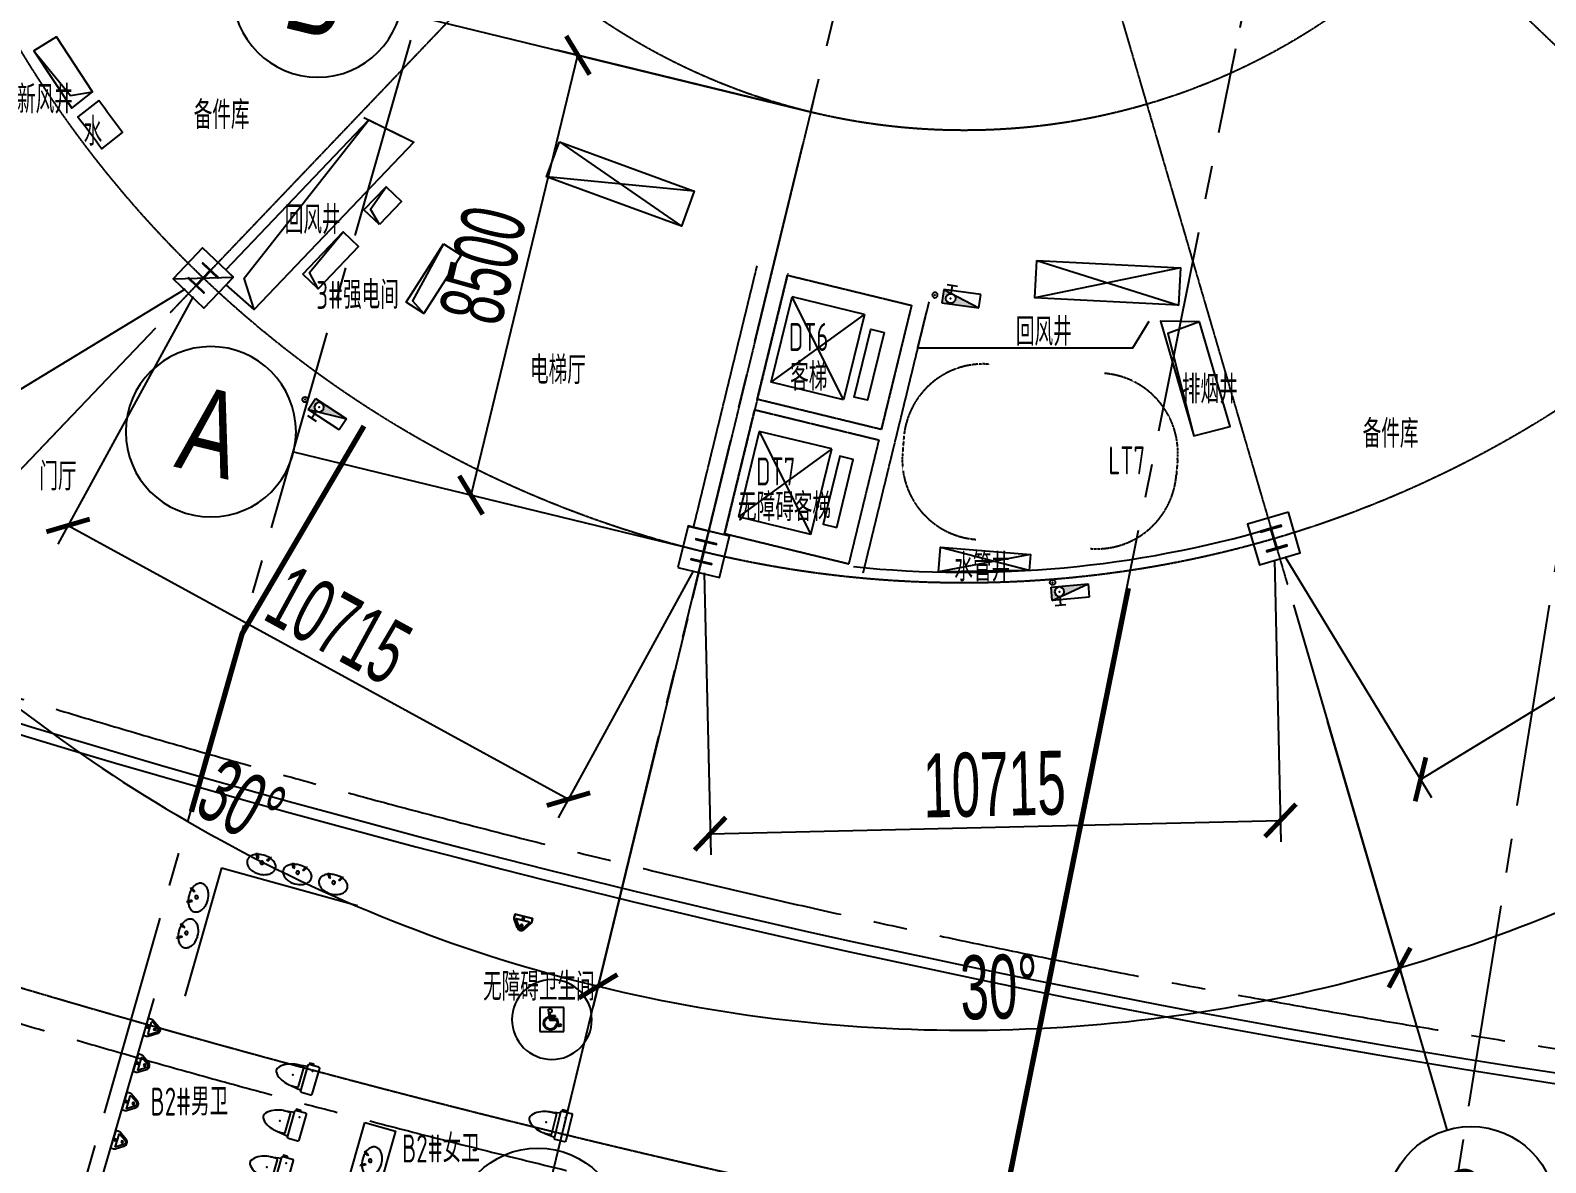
# Model space of a CAD drawing. Extents: x -668578 to 2331563, y -1202445 to 1620273.
# Drawn here: x 540407 to 568877, y 83406 to 104673 of the extents above; entities that cross this region are included whole.
import ezdxf
from ezdxf.enums import TextEntityAlignment as Align

# ---------------------------------------------------------------- set-up
doc = ezdxf.new("R2010")
doc.units = 0
for name, pattern in [('CENTER2', [28.575, 19.05, -3.175, 3.175, -3.175]), ('CONTINOUS', [0]), ('DASH', [0.35, 0.25, -0.1]), ('DOT2', [0.125, 0, -0.125]), ('DOTE', [2.42, 2, -0.2, 0.02, -0.2]), ('HIDDEN', [9.525, 6.35, -3.175]), ('Y000000S0$0$CONTINOUS', [0])]:
    doc.linetypes.add(name, pattern=pattern)
doc.layers.get('0').update_dxf_attribs({"color": 8})
doc.layers.get('Defpoints').update_dxf_attribs({"color": 8})
for name, color, linetype in [('#标注', 8, 'Continuous'), ('#轴线', 8, 'CENTER2'), ('A-AL', 8, 'Continuous'), ('A-BEAM-PLAN-C', 8, 'Continuous'), ('A-COLS-PLAN-S', 8, 'Continuous'), ('A-DIMS-150', 8, 'Continuous'), ('A-DOOR-HEAD', 8, 'HIDDEN'), ('A-EVTR', 8, 'Continuous'), ('A-FIXT', 8, 'Continuous'), ('A-FLOR-OTLN', 8, 'DOT2'), ('C-AXIS', 8, 'DOTE'), ('dim', 8, 'Continuous'), ('STAIR', 8, 'Continuous'), ('WINDOW', 8, 'Continuous'), ('外轮廓', 8, 'Continuous'), ('建-文字', 8, 'Continuous'), ('建-洁具', 8, 'Continuous'), ('暖-消防-挡烟垂壁', 8, 'Continuous'), ('水-消防-消火栓', 8, 'Continuous'), ('水-消防-消火栓-标识', 8, 'Continuous')]:
    doc.layers.add(name, color=color, linetype=linetype)
doc.styles.add('JHZX', font='jrs.shx', dxfattribs={"width": 0.6, "bigfont": 'jhz.shx'})
doc.styles.add('XD2008', font='xd-hzs.shx', dxfattribs={"width": 0.7, "bigfont": 'xd-hztxt.shx'})
doc.dimstyles.new('JZBZ-400', dxfattribs={"dimscale": 400, "dimtxt": 3, "dimasz": 1.5, "dimexe": 1, "dimexo": 1, "dimgap": 0.5, "dimtad": 1, "dimdec": 0, "dimdsep": 46, "dimtxsty": 'JHZX', "dimblk1": 'ARCHTICK', "dimblk2": 'ARCHTICK', "dimsah": 1, "dimcen": 0, "dimclrd": 1, "dimclre": 1, "dimclrt": 2, "dimazin": 2, "dimtfac": 1, "dimtdec": 0, "dimtix": 1, "dimtmove": 0, "dimatfit": 3, "dimfxl": 0, "dimtolj": 1, "dimlwd": -1, "dimlwe": -1, "dimarcsym": 0})

# ---------------------------------------------------------------- blocks, each defined once
blk = doc.blocks.new('_ARCHTICK')
at = {"color": 0, "linetype": 'ByBlock', "const_width": 0.15}
blk.add_lwpolyline([(-0.5, -0.5), (0.5, 0.5)], dxfattribs=at)
blk = doc.blocks.new('*D2936')
at = {"layer": '#标注', "ltscale": 300, "transparency": 16777216}
for p, q in [((152399, -17563), (154172, -10276)), ((159687, -19184), (161170, -11833))]:
    blk.add_line(p, q, dxfattribs=at)
blk.add_arc((197092, 166179), 182000, 256.32903, 258.59123, dxfattribs=at)
at = {"layer": 'Defpoints', "color": 0, "ltscale": 300, "transparency": 16777216}
for p in [(197092, 166179), (156408, -11215), (152305, -17952), (159608, -19576)]:
    blk.add_point(p, dxfattribs=at)
at = {"layer": '#标注', "ltscale": 300, "transparency": 16777216, "xscale": 600, "yscale": 600, "zscale": 600}
for p, rotation in [((154077, -10665), 166.329028023139), ((161091, -12225), 348.5912288879856)]:
    blk.add_blockref('_ARCHTICK', p, dxfattribs=dict(at, rotation=rotation))
at = {"layer": '#标注', "ltscale": 300, "transparency": 16777216, "insert": (157750, -10698), "char_height": 1200, "attachment_point": 5, "rotation": 347.4601, "style": 'JHZX'}
blk.add_mtext('\\A1;2.26°', dxfattribs=at)
blk = doc.blocks.new('*D2937')
at = {"layer": '#标注', "ltscale": 300, "transparency": 16777216}
for p, q in [((159687, -19184), (161170, -11833)), ((167033, -20516), (168225, -13112))]:
    blk.add_line(p, q, dxfattribs=at)
blk.add_arc((197092, 166179), 182000, 258.59123, 260.85343, dxfattribs=at)
at = {"layer": 'Defpoints', "color": 0, "ltscale": 300, "transparency": 16777216}
for p in [(197092, 166179), (163442, -12683), (159608, -19576), (166969, -20911)]:
    blk.add_point(p, dxfattribs=at)
at = {"layer": '#标注', "ltscale": 300, "transparency": 16777216, "xscale": 600, "yscale": 600, "zscale": 600}
for p, rotation in [((161091, -12225), 168.5912288879845), ((168161, -13507), 350.8534291851971)]:
    blk.add_blockref('_ARCHTICK', p, dxfattribs=dict(at, rotation=rotation))
at = {"layer": '#标注', "ltscale": 300, "transparency": 16777216, "insert": (164763, -12113), "char_height": 1200, "attachment_point": 5, "rotation": 349.7223, "style": 'JHZX'}
blk.add_mtext('\\A1;2.26°', dxfattribs=at)
blk = doc.blocks.new('*D2939')
at = {"layer": '#标注', "ltscale": 300, "transparency": 16777216}
for p, q in [((-1773, -1481), (-9342, -7863)), ((165914, -92056), (164727, -101884))]:
    blk.add_line(p, q, dxfattribs=at)
blk.add_arc((197092, 166179), 269610, 220.13382, 263.11563, dxfattribs=at)
at = {"layer": 'Defpoints', "color": 0, "ltscale": 300, "transparency": 16777216}
for p in [(197092, 166179), (-1467, -1224), (40380, -53208), (165962, -91659)]:
    blk.add_point(p, dxfattribs=at)
at = {"layer": '#标注', "ltscale": 300, "transparency": 16777216, "xscale": 600, "yscale": 600, "zscale": 600}
for p, rotation in [((-9036, -7605), 130.1338192809485), ((164775, -101487), 353.1156299250187)]:
    blk.add_blockref('_ARCHTICK', p, dxfattribs=dict(at, rotation=rotation))
at = {"layer": '#标注', "ltscale": 300, "transparency": 16777216, "insert": (69342, -70334), "char_height": 1200, "attachment_point": 5, "rotation": 331.6247, "style": 'JHZX'}
blk.add_mtext('\\A1;42.98°', dxfattribs=at)
blk = doc.blocks.new('*U2924')
at = {"linetype": 'ByBlock'}
blk.add_line((0, -20), (0, 0), dxfattribs=at)
blk.add_circle((0, -24), 4, dxfattribs=at)
at = {"color": 253, "linetype": 'ByBlock', "style": 'JHZX', "width": 0.75}
blk.add_attdef('AXES', text='', height=4, dxfattribs=at).set_placement((0, -24), align=Align.MIDDLE_CENTER)
blk = doc.blocks.new('*U2976')
at = {"linetype": 'ByBlock'}
blk.add_line((20, 0), (0, 0), dxfattribs=at)
blk.add_circle((24, 0), 4, dxfattribs=at)
at = {"color": 253, "linetype": 'ByBlock', "style": 'JHZX', "width": 0.75}
blk.add_attdef('AXES', text='', height=4, dxfattribs=at).set_placement((24, 0), align=Align.MIDDLE_CENTER)
blk = doc.blocks.new('*D2977')
at = {"layer": '#标注', "ltscale": 300, "transparency": 16777216}
for p, q in [((160688, -30028), (162797, -37226)), ((149303, -30292), (147530, -37580))]:
    blk.add_line(p, q, dxfattribs=at)
blk.add_arc((154503, -8916), 29100, 256.329, 286.329, dxfattribs=at)
at = {"layer": 'Defpoints', "color": 0, "ltscale": 300, "transparency": 16777216}
for p in [(154503, -8916), (160576, -29644), (149398, -29904), (152639, -37956)]:
    blk.add_point(p, dxfattribs=at)
at = {"layer": '#标注', "ltscale": 300, "transparency": 16777216, "xscale": 600, "yscale": 600, "zscale": 600}
for p, rotation in [((162684, -36842), 16.32902802312792), ((147625, -37191), 166.3290280231299)]:
    blk.add_blockref('_ARCHTICK', p, dxfattribs=dict(at, rotation=rotation))
at = {"layer": '#标注', "ltscale": 300, "transparency": 16777216, "insert": (155159, -37208), "char_height": 1200, "attachment_point": 5, "rotation": 1.329, "style": 'JHZX'}
blk.add_mtext('\\A1;30°', dxfattribs=at)
blk = doc.blocks.new('*D2978')
at = {"layer": '#标注', "ltscale": 300, "transparency": 16777216}
for p, q in [((170416, -24107), (175840, -29286)), ((160688, -30028), (162797, -37226))]:
    blk.add_line(p, q, dxfattribs=at)
blk.add_arc((154503, -8916), 29100, 286.329, 316.329, dxfattribs=at)
at = {"layer": 'Defpoints', "color": 0, "ltscale": 300, "transparency": 16777216}
for p in [(154503, -8916), (170126, -23831), (160576, -29644), (167409, -34997)]:
    blk.add_point(p, dxfattribs=at)
at = {"layer": '#标注', "ltscale": 300, "transparency": 16777216, "xscale": 600, "yscale": 600, "zscale": 600}
for p, rotation in [((175551, -29010), 46.32902802312653), ((162684, -36842), 196.3290280231278)]:
    blk.add_blockref('_ARCHTICK', p, dxfattribs=dict(at, rotation=rotation))
at = {"layer": '#标注', "ltscale": 300, "transparency": 16777216, "insert": (169217, -33089), "char_height": 1200, "attachment_point": 5, "rotation": 31.329, "style": 'JHZX'}
blk.add_mtext('\\A1;30°', dxfattribs=at)
blk = doc.blocks.new('*D2950')
at = {"layer": '#标注', "ltscale": 300, "transparency": 16777216}
for p, q in [((133390, -15101), (126193, -17210)), ((139311, -24829), (134132, -30253))]:
    blk.add_line(p, q, dxfattribs=at)
blk.add_arc((154503, -8916), 29100, 196.329, 226.329, dxfattribs=at)
at = {"layer": 'Defpoints', "color": 0, "ltscale": 300, "transparency": 16777216}
for p in [(154503, -8916), (133774, -14988), (128421, -21822), (139587, -24539)]:
    blk.add_point(p, dxfattribs=at)
at = {"layer": '#标注', "ltscale": 300, "transparency": 16777216, "xscale": 600, "yscale": 600, "zscale": 600}
for p, rotation in [((126576, -17097), 106.3290280231245), ((134409, -29964), 316.3290280231343)]:
    blk.add_blockref('_ARCHTICK', p, dxfattribs=dict(at, rotation=rotation))
at = {"layer": '#标注', "ltscale": 300, "transparency": 16777216, "insert": (130329, -23630), "char_height": 1200, "attachment_point": 5, "rotation": 301.329, "style": 'JHZX'}
blk.add_mtext('\\A1;30°', dxfattribs=at)
blk = doc.blocks.new('*D2985')
at = {"layer": '#标注', "ltscale": 300, "transparency": 16777216}
for p, q in [((160332, -29180), (160455, -34476)), ((149620, -29429), (149742, -34724)), ((149733, -34325), (160445, -34076))]:
    blk.add_line(p, q, dxfattribs=at)
at = {"layer": 'Defpoints', "color": 0, "ltscale": 300, "transparency": 16777216}
for p in [(149610, -29029), (160322, -28781), (160445, -34076)]:
    blk.add_point(p, dxfattribs=at)
at = {"layer": '#标注', "ltscale": 300, "transparency": 16777216, "xscale": 600, "yscale": 600, "zscale": 600}
for p, rotation in [((160445, -34076), 1.329028023136696), ((149733, -34325), 181.3290280231367)]:
    blk.add_blockref('_ARCHTICK', p, dxfattribs=dict(at, rotation=rotation))
at = {"layer": '#标注', "ltscale": 300, "transparency": 16777216, "insert": (155071, -33401), "char_height": 1200, "attachment_point": 5, "rotation": 1.329, "style": 'JHZX'}
blk.add_mtext('\\A1;10715', dxfattribs=at)
blk = doc.blocks.new('*D2986')
at = {"layer": '#标注', "ltscale": 300, "transparency": 16777216}
for p, q in [((140017, -24239), (137476, -28887)), ((137668, -28536), (147069, -33677)), ((149418, -29380), (146877, -34027))]:
    blk.add_line(p, q, dxfattribs=at)
at = {"layer": 'Defpoints', "color": 0, "ltscale": 300, "transparency": 16777216}
for p in [(140209, -23888), (149610, -29029), (147069, -33677)]:
    blk.add_point(p, dxfattribs=at)
at = {"layer": '#标注', "ltscale": 300, "transparency": 16777216, "xscale": 600, "yscale": 600, "zscale": 600}
for p, rotation in [((137668, -28536), 151.3290179572674), ((147069, -33677), 331.3290179572674)]:
    blk.add_blockref('_ARCHTICK', p, dxfattribs=dict(at, rotation=rotation))
at = {"layer": '#标注', "ltscale": 300, "transparency": 16777216, "insert": (142752, -30404), "char_height": 1200, "attachment_point": 5, "rotation": 331.329, "style": 'JHZX'}
blk.add_mtext('\\A1;10715', dxfattribs=at)
blk = doc.blocks.new('*D2987')
at = {"layer": '#标注', "ltscale": 300, "transparency": 16777216}
for p, q in [((134296, -14943), (129771, -17698)), ((130113, -17490), (135684, -26642)), ((139867, -24096), (135343, -26850))]:
    blk.add_line(p, q, dxfattribs=at)
at = {"layer": 'Defpoints', "color": 0, "ltscale": 300, "transparency": 16777216}
for p in [(134638, -14735), (140209, -23888), (135684, -26642)]:
    blk.add_point(p, dxfattribs=at)
at = {"layer": '#标注', "ltscale": 300, "transparency": 16777216, "xscale": 600, "yscale": 600, "zscale": 600}
for p, rotation in [((130113, -17490), 121.3290179573024), ((135684, -26642), 301.3290179573024)]:
    blk.add_blockref('_ARCHTICK', p, dxfattribs=dict(at, rotation=rotation))
at = {"layer": '#标注', "ltscale": 300, "transparency": 16777216, "insert": (133582, -21650), "char_height": 1200, "attachment_point": 5, "rotation": 301.329, "style": 'JHZX'}
blk.add_mtext('\\A1;10715', dxfattribs=at)
blk = doc.blocks.new('*D2989')
at = {"layer": '#标注', "ltscale": 300, "transparency": 16777216}
for p, q in [((169683, -23551), (172437, -28076)), ((163077, -33305), (172229, -27734)), ((160530, -29122), (163285, -33647))]:
    blk.add_line(p, q, dxfattribs=at)
at = {"layer": 'Defpoints', "color": 0, "ltscale": 300, "transparency": 16777216}
for p in [(169475, -23209), (172229, -27734), (160322, -28781)]:
    blk.add_point(p, dxfattribs=at)
at = {"layer": '#标注', "ltscale": 300, "transparency": 16777216, "xscale": 600, "yscale": 600, "zscale": 600}
for p, rotation in [((172229, -27734), 31.32902802313587), ((163077, -33305), 211.3290280231358)]:
    blk.add_blockref('_ARCHTICK', p, dxfattribs=dict(at, rotation=rotation))
at = {"layer": '#标注', "ltscale": 300, "transparency": 16777216, "insert": (167237, -29836), "char_height": 1200, "attachment_point": 5, "rotation": 31.329, "style": 'JHZX'}
blk.add_mtext('\\A1;10715', dxfattribs=at)
blk = doc.blocks.new('*D2990')
at = {"layer": '#标注', "ltscale": 300, "transparency": 16777216}
for p, q in [((139311, -24829), (134132, -30253)), ((149303, -30292), (147530, -37580))]:
    blk.add_line(p, q, dxfattribs=at)
blk.add_arc((154503, -8916), 29100, 226.329, 256.329, dxfattribs=at)
at = {"layer": 'Defpoints', "color": 0, "ltscale": 300, "transparency": 16777216}
for p in [(154503, -8916), (139587, -24539), (149398, -29904), (138369, -33134)]:
    blk.add_point(p, dxfattribs=at)
at = {"layer": '#标注', "ltscale": 300, "transparency": 16777216, "xscale": 600, "yscale": 600, "zscale": 600}
for p, rotation in [((134409, -29964), 136.3290280231214), ((147625, -37191), 346.3290280231255)]:
    blk.add_blockref('_ARCHTICK', p, dxfattribs=dict(at, rotation=rotation))
at = {"layer": '#标注', "ltscale": 300, "transparency": 16777216, "insert": (140925, -33746), "char_height": 1200, "attachment_point": 5, "rotation": 331.329, "style": 'JHZX'}
blk.add_mtext('\\A1;30°', dxfattribs=at)
blk = doc.blocks.new('*D2991')
at = {"layer": '#标注', "ltscale": 300, "transparency": 16777216}
for p, q in [((151231, -20675), (146858, -19612)), ((145238, -27966), (147247, -19706)), ((149222, -28935), (144849, -27871))]:
    blk.add_line(p, q, dxfattribs=at)
at = {"layer": 'Defpoints', "color": 0, "ltscale": 300, "transparency": 16777216}
for p in [(147247, -19706), (151619, -20770), (149610, -29029)]:
    blk.add_point(p, dxfattribs=at)
at = {"layer": '#标注', "ltscale": 300, "transparency": 16777216, "xscale": 600, "yscale": 600, "zscale": 600}
for p, rotation in [((147247, -19706), 76.32902802329342), ((145238, -27966), 256.3290280232934)]:
    blk.add_blockref('_ARCHTICK', p, dxfattribs=dict(at, rotation=rotation))
at = {"layer": '#标注', "ltscale": 300, "transparency": 16777216, "insert": (145465, -23647), "char_height": 1200, "attachment_point": 5, "rotation": 76.329, "style": 'JHZX'}
blk.add_mtext('\\A1;8500', dxfattribs=at)
blk = doc.blocks.new('*D3004')
at = {"layer": '#标注', "transparency": 16777216}
for p, q in [((-25958, -8635), (-24320, -3965)), ((-24452, -4343), (-17131, -6910)), ((-18637, -11202), (-16999, -6533))]:
    blk.add_line(p, q, dxfattribs=at)
at = {"layer": 'Defpoints', "color": 0, "transparency": 16777216}
for p in [(-17131, -6910), (-26090, -9012), (-18769, -11580)]:
    blk.add_point(p, dxfattribs=at)
at = {"layer": '#标注', "transparency": 16777216, "xscale": 600, "yscale": 600, "zscale": 600}
for p, rotation in [((-24452, -4343), 160.6735245071912), ((-17131, -6910), 340.6735245071912)]:
    blk.add_blockref('_ARCHTICK', p, dxfattribs=dict(at, rotation=rotation))
at = {"layer": '#标注', "transparency": 16777216, "insert": (-20527, -4871), "char_height": 1200, "attachment_point": 5, "rotation": 340.6735, "style": 'JHZX'}
blk.add_mtext('\\A1;7758', dxfattribs=at)
blk = doc.blocks.new('$lvtry$00000221')
at = {"color": 0}
for p, q in [((-124, -91), (-43, -216)), ((-116, -76), (116, -76)), ((43, -216), (124, -91))]:
    blk.add_line(p, q, dxfattribs=at)
blk.add_lwpolyline([(69, -231, -0.57735), (-69, -231), (-162, -88, -0.145378), (-170, -61), (-170, 0), (170, 0), (170, -61, -0.145378), (162, -88)], format="xyb", close=True, dxfattribs=at)
for centre, radius in [((0, -177), 20), ((0, -38), 17.7)]:
    blk.add_circle(centre, radius, dxfattribs=at)
for centre, radius, start, end in [((-116, -86), 10, 90, 213.0863), ((0, -191), 50, 210, 330), ((116, -86), 10, 326.9137, 90)]:
    blk.add_arc(centre, radius, start, end, dxfattribs=at)
for p in [(0, -38), (0, -177)]:
    blk.add_point(p, dxfattribs=at)
blk = doc.blocks.new('A$C206F0229_M_F')
at = {"layer": 'A-FIXT', "linetype": 'Y000000S0$0$CONTINOUS', "lineweight": -3, "extrusion": (0, 0, -1), "zscale": -1, "rotation": 90.00000000000011}
blk.add_blockref('$lvtry$00000221', (0, 362), dxfattribs=at)
blk = doc.blocks.new('A$C346B0DA7')
for p, q in [((59, 99), (138, 146)), ((59, 99), (71, 79)), ((71, 79), (150, 126)), ((138, 146), (150, 126)), ((59, -99), (71, -79)), ((59, -99), (138, -146)), ((71, -79), (150, -126)), ((150, -126), (138, -146))]:
    blk.add_line(p, q)
for points in [[(124, 138, 0.012883), (119, 150, 0.028735), (103, 183, 0.038584), (81, 215, 0.043635), (58, 239, 0.046948), (30, 260, 0.060002), (3, 271, 0.075785), (-27, 275, 0.060889), (-62, 271, 0.054586), (-94, 259, 0.054379), (-122, 240, 0.038321), (-146, 217, 0.035303), (-168, 189, 0.040035), (-185, 157, 0.032621), (-200, 118, 0.024635), (-211, 77, 0.053768), (-218, -1), (-216, -39), (-211, -76, 1826.718919)], [(124, 138, 0.012883), (119, 150, 0.028735), (103, 183, 0.038584), (81, 215, 0.043635), (58, 239, 0.046948), (30, 260, 0.060002), (3, 271, 0.075785), (-27, 275, 0.060889), (-62, 271, 0.054586), (-94, 259, 0.054379), (-122, 240, 0.038321), (-146, 217, 0.035303), (-168, 189, 0.040035), (-185, 157, 0.032621), (-200, 118, 0.024635), (-211, 77, 0.053768), (-218, -1), (-216, -39), (-211, -76, 1826.718919)], [(124, 138, 0.012883), (119, 150, 0.028735), (103, 183, 0.038584), (81, 215, 0.043635), (58, 239, 0.046948), (30, 260, 0.060002), (3, 271, 0.075785), (-27, 275, 0.060889), (-62, 271, 0.054586), (-94, 259, 0.054379), (-122, 240, 0.038321), (-146, 217, 0.035303), (-168, 189, 0.040035), (-185, 157, 0.032621), (-200, 118, 0.024635), (-211, 77, 0.053768), (-218, -1), (-216, -39), (-211, -76, 1826.718919)], [(124, 138, 0.012883), (119, 150, 0.028735), (103, 183, 0.038584), (81, 215, 0.043635), (58, 239, 0.046948), (30, 260, 0.060002), (3, 271, 0.075785), (-27, 275, 0.060889), (-62, 271, 0.054586), (-94, 259, 0.054379), (-122, 240, 0.038321), (-146, 217, 0.035303), (-168, 189, 0.040035), (-185, 157, 0.032621), (-200, 118, 0.024635), (-211, 77, 0.053768), (-218, -1), (-216, -39), (-211, -76, 1826.718919)], [(132, -115, 0.025128), (138, -85, 0.042673), (146, 0), (144, 42, 0.021447), (138, 85, 0.025126), (132, 115)], [(132, -115, 0.025128), (138, -85, 0.042673), (146, 0), (144, 42, 0.021447), (138, 85, 0.025126), (132, 115)], [(132, -115, 0.025128), (138, -85, 0.042673), (146, 0), (144, 42, 0.021447), (138, 85, 0.025126), (132, 115)], [(132, -115, 0.025128), (138, -85, 0.042673), (146, 0), (144, 42, 0.021447), (138, 85, 0.025126), (132, 115)], [(-211, -76, 0.02503), (-200, -118, 0.032621), (-185, -157, 0.040035), (-168, -189, 0.035303), (-146, -217, 0.038321), (-122, -240, 0.054379), (-94, -259, 0.054586), (-62, -271, 0.060889), (-27, -275, 0.075785), (3, -271, 0.060002), (30, -260, 0.046948), (58, -239, 0.043635), (81, -215, 0.038584), (103, -183, 0.028735), (119, -150, 0.012881), (124, -138)], [(-211, -76, 0.02503), (-200, -118, 0.032621), (-185, -157, 0.040035), (-168, -189, 0.035303), (-146, -217, 0.038321), (-122, -240, 0.054379), (-94, -259, 0.054586), (-62, -271, 0.060889), (-27, -275, 0.075785), (3, -271, 0.060002), (30, -260, 0.046948), (58, -239, 0.043635), (81, -215, 0.038584), (103, -183, 0.028735), (119, -150, 0.012881), (124, -138)], [(-211, -76, 0.02503), (-200, -118, 0.032621), (-185, -157, 0.040035), (-168, -189, 0.035303), (-146, -217, 0.038321), (-122, -240, 0.054379), (-94, -259, 0.054586), (-62, -271, 0.060889), (-27, -275, 0.075785), (3, -271, 0.060002), (30, -260, 0.046948), (58, -239, 0.043635), (81, -215, 0.038584), (103, -183, 0.028735), (119, -150, 0.012881), (124, -138)], [(-211, -76, 0.02503), (-200, -118, 0.032621), (-185, -157, 0.040035), (-168, -189, 0.035303), (-146, -217, 0.038321), (-122, -240, 0.054379), (-94, -259, 0.054586), (-62, -271, 0.060889), (-27, -275, 0.075785), (3, -271, 0.060002), (30, -260, 0.046948), (58, -239, 0.043635), (81, -215, 0.038584), (103, -183, 0.028735), (119, -150, 0.012881), (124, -138)]]:
    blk.add_lwpolyline(points, format="xyb")
blk.add_lwpolyline([(-29, 0, 0.414221), (0, -29, 0.414221), (29, 0, 0.414221), (0, 29, 0.414221)], format="xyb", close=True)
blk.add_lwpolyline([(-29, 0, 0.414221), (0, -29, 0.414221), (29, 0, 0.414221), (0, 29, 0.414221)], format="xyb", close=True)
blk.add_lwpolyline([(-29, 0, 0.414221), (0, -29, 0.414221), (29, 0, 0.414221), (0, 29, 0.414221)], format="xyb", close=True)
blk.add_lwpolyline([(-29, 0, 0.414221), (0, -29, 0.414221), (29, 0, 0.414221), (0, 29, 0.414221)], format="xyb", close=True)
blk = doc.blocks.new('$lvtry$00000206')
at = {"color": 0}
for points in [[(-253, -220, -0.414214), (-275, -198), (-275, -22, -0.414214), (-253, 0), (253, 0, -0.414214), (275, -22), (275, -198, -0.414214), (253, -220)], [(181, -286), (-181, -286, 0.39219), (-201, -305), (-202, -326), (-204, -363), (-205, -398), (-204, -429), (-201, -459), (-197, -488), (-189, -518), (-180, -550), (-168, -584), (-153, -619), (-135, -654), (-114, -687), (-90, -717), (-63, -741), (-33, -760), (-12, -767, 0.15433), (12, -767), (33, -760), (63, -741), (90, -717), (114, -687), (135, -654), (153, -619), (168, -584), (180, -550), (189, -518), (197, -488), (201, -459), (204, -429), (205, -398), (204, -363), (202, -326), (201, -305, 0.39219)]]:
    blk.add_lwpolyline(points, format="xyb", close=True, dxfattribs=at)
blk.add_lwpolyline([(-275, -120), (-297, -120), (-297, -200), (-275, -200)], close=True, dxfattribs=at)
for points in [[(-205, -428), (-235, -220)], [(205, -428), (235, -220)]]:
    blk.add_lwpolyline(points, dxfattribs=at)
for p in [(-166, -109), (1, -443)]:
    blk.add_point(p, dxfattribs=at)
blk = doc.blocks.new('A$C56F85882')
at = {"layer": 'A-FIXT', "linetype": 'Y000000S0$0$CONTINOUS', "lineweight": -3}
blk.add_blockref('$lvtry$00000206', (462, 1512), dxfattribs=at)
blk = doc.blocks.new('A$C206F0229')
at = {"layer": 'A-FIXT', "linetype": 'Y000000S0$0$CONTINOUS', "lineweight": -3, "extrusion": (0, 0, -1), "xscale": -1, "zscale": -1, "rotation": 269.9999999999999}
blk.add_blockref('$lvtry$00000221', (0, 362), dxfattribs=at)
blk = doc.blocks.new('消火栓箱-111')
blk.add_hatch(color=256).paths.add_polyline_path([(-200, -54), (-200, -60, -0.414214), (-110, -150, -1), (-290, -150, -0.414214), (-200, -60), (-200, -54), (-350, 0), (-350, -250), (350, -250)])
for p, q in [((350, 0), (-350, 0)), ((-350, 0), (350, -250)), ((-350, 0), (-350, -250)), ((-300, 100), (-100, 100)), ((-200, -60), (-200, 100)), ((350, -250), (350, 0)), ((-350, -250), (350, -250))]:
    blk.add_line(p, q)
blk.add_circle((-200, -150), 90)
blk.add_point((-200, -150))
at = {"layer": '水-消防-消火栓'}
blk.add_arc((-350, 0), 700, 359.9687, 0, dxfattribs=at)
blk = doc.blocks.new('立管-R75-1')
at = {"linetype": 'Continuous'}
blk.add_circle((0, 0), 75, dxfattribs=at)
blk.add_point((0, 0), dxfattribs=at)
blk = doc.blocks.new('A$C724071BC')
for p, q in [((-252, -157), (-252, 293)), ((-252, 293), (198, 293)), ((198, 293), (198, -157)), ((-159, -35), (-130, 81)), ((-113, 56), (-146, -63)), ((-130, 81), (-1, 81)), ((19, 56), (-113, 56)), ((-94, 119), (-94, 138)), ((-94, 138), (6, 138)), ((4, 119), (-94, 119)), ((4, 119), (-1, 81)), ((14, 195), (6, 138)), ((45, 243), (19, 56)), ((43, 122), (41, 103)), ((198, -157), (-252, -157)), ((-207, -44), (-200, -22)), ((-146, -63), (-207, -44)), ((-200, -22), (-159, -35)), ((-111, -8), (-121, -46))]:
    blk.add_line(p, q)
blk.add_circle((-27, 68), 750)
for centre, radius, start, end in [((0, 0), 129, 200.7235, 70.4504), ((0, 0), 111, 184.2106, 68.467), ((9, 231), 36.9, 17.9439, 277.5008)]:
    blk.add_arc(centre, radius, start, end)
blk = doc.blocks.new('A$C145C2DD4')
at = {"layer": '暖-消防-挡烟垂壁', "color": 3, "linetype": 'DASH', "const_width": 100}
for points in [[(153906, 43956), (154860, 47302), (157149, 51200)], [(171509, 48155), (168958, 35513)]]:
    blk.add_lwpolyline(points, dxfattribs=at)
blk = doc.blocks.new('A$C9fbb2d7a')
at = {"layer": 'A-AL'}
blk.add_lwpolyline([(-143011, -4763, 0.37323), (-142744, -8750, 0.170493), (12906, -84262, 0.412397), (16280, -81597), (25756, -3110)], format="xyb", dxfattribs=at)
blk.add_lwpolyline([(-11275, -11956), (-10337, -12421)], dxfattribs=at)
at = {"layer": 'A-BEAM-PLAN-C', "linetype": 'CONTINOUS'}
blk.add_line((-706, -15596), (-874, -16285), dxfattribs=at)
at = {"layer": 'A-BEAM-PLAN-C'}
for points in [[(-17049, -10446), (-17476, -10705), (-16767, -11785), (-16373, -11477)], [(-11182, -12002), (-10337, -12421), (-13340, -15566), (-13863, -15102), (-13731, -14960), (-13872, -14821)], [(-10986, -13970), (-11276, -13694), (-10861, -13260), (-10572, -13536)], [(-12427, -14900), (-11668, -14105), (-11379, -14381), (-12138, -15177)], [(-9784, -14330), (-9447, -14546), (-10149, -15641), (-10485, -15425)]]:
    blk.add_lwpolyline(points, close=True, dxfattribs=at)
blk.add_lwpolyline([(-16257, -11640), (-16651, -11948, -0.023187), (-16203, -12550), (-15809, -12242, -0.009381), (-16257, -11640)], format="xyb", close=True, dxfattribs=at)
at = {"layer": 'A-BEAM-PLAN-C', "linetype": 'CONTINOUS'}
for points in [[(-7605, -12414), (-5070, -13344), (-5310, -14001), (-7845, -13071)], [(1367, -14646), (4063, -14783), (4027, -15483), (1331, -15345)], [(4420, -15799), (3687, -15787), (4317, -17938), (4995, -17761)], [(-484, -20494), (-447, -20030), (1247, -20166), (1223, -20465)]]:
    blk.add_lwpolyline(points, close=True, dxfattribs=at)
blk.add_arc((0, 0), 20500, 264.1793, 286.329, dxfattribs=at)
at = {"layer": 'A-COLS-PLAN-S', "linetype": 'CONTINOUS', "ltscale": 750}
for points in [[(-13728, -14960), (-14307, -14407), (-14859, -14986), (-14281, -15538)], [(-14429, -15100), (-14566, -14968), (-14576, -14979), (-14287, -15255), (-14277, -15245), (-14414, -15113), (-14159, -14846), (-14021, -14977), (-14011, -14966), (-14300, -14690), (-14311, -14701), (-14173, -14832)], [(-5376, -20408), (-4598, -20597), (-4409, -19819), (-5186, -19630)], [(6091, -19369), (5324, -19594), (5548, -20361), (6316, -20136)], [(5862, -20045), (5680, -20099), (5684, -20113), (6068, -20001), (6064, -19986), (5881, -20040), (5777, -19685), (5960, -19631), (5956, -19617), (5572, -19729), (5576, -19744), (5758, -19690)], [(-4839, -19936), (-4654, -19981), (-4651, -19966), (-5039, -19872), (-5043, -19887), (-4858, -19931), (-4946, -20291), (-5130, -20246), (-5134, -20261), (-4745, -20355), (-4742, -20341), (-4926, -20296)]]:
    blk.add_lwpolyline(points, close=True, dxfattribs=at)
at = {"layer": 'A-DIMS-150'}
for p, q in [((-7605, -12414), (-5310, -14001)), ((-5070, -13344), (-7845, -13071)), ((4063, -14783), (1331, -15345)), ((1367, -14646), (4027, -15483)), ((1247, -20166), (-484, -20494)), ((-447, -20030), (1223, -20463))]:
    blk.add_line(p, q, dxfattribs=at)
for points in [[(-17476, -10705), (-16792, -11546), (-16373, -11477)], [(-13340, -15566), (-13528, -14976), (-11183, -12003)], [(-10986, -13970), (-11152, -13682), (-10861, -13260)], [(-12138, -15177), (-12298, -14871), (-11668, -14105)], [(-9784, -14330), (-10363, -15401), (-10149, -15641)], [(-874, -16285), (3168, -16285), (3477, -15781)], [(4420, -15799), (3825, -16015), (4317, -17938)]]:
    blk.add_lwpolyline(points, dxfattribs=at)
at = {"layer": 'A-DOOR-HEAD', "ltscale": 0.05}
for p, q in [((-3895, -14746), (-5089, -19654)), ((-664, -15425), (-1902, -20512))]:
    blk.add_line(p, q, dxfattribs=at)
at = {"layer": 'A-DOOR-HEAD', "ltscale": 0.02}
blk.add_line((-3312, -14888), (-4506, -19796), dxfattribs=at)
at = {"layer": 'A-EVTR'}
for p, q in [((-3624, -16930), (-3234, -15327)), ((-2264, -17261), (-3234, -15327)), ((-1874, -15658), (-3234, -15327)), ((-3624, -16930), (-1874, -15658)), ((-1874, -15658), (-2264, -17261)), ((-2264, -17261), (-3624, -16930)), ((-3848, -17854), (-4238, -19457)), ((-2488, -18184), (-3848, -17854)), ((-3848, -17854), (-2878, -19788)), ((-2488, -18184), (-4238, -19457)), ((-2878, -19788), (-2488, -18184)), ((-2878, -19788), (-4238, -19457))]:
    blk.add_line(p, q, dxfattribs=at)
at = {"layer": 'A-EVTR', "linetype": 'DASH'}
for points in [[(-3320, -14920), (-988, -15487), (-1556, -17819), (-3888, -17252)], [(-3935, -17447), (-1603, -18014), (-2170, -20346), (-4502, -19779)]]:
    blk.add_lwpolyline(points, close=True, dxfattribs=at)
at = {"layer": 'A-EVTR'}
for points in [[(-1503, -15995), (-1813, -17270), (-2065, -17209), (-1755, -15933), (-1503, -15995)], [(-2394, -19659), (-2084, -18383), (-2336, -18322), (-2646, -19597), (-2394, -19659)]]:
    blk.add_lwpolyline(points, dxfattribs=at)
at = {"layer": 'A-FIXT'}
for p, q in [((-13951, -26054), (-14639, -28464)), ((-13951, -26054), (-11396, -26758)), ((-16297, -32204), (-15216, -28508))]:
    blk.add_line(p, q, dxfattribs=at)
blk.add_lwpolyline([(-11260, -30834), (-10683, -30999), (-11411, -33547), (-11988, -33383)], close=True, dxfattribs=at)
at = {"layer": 'A-FLOR-OTLN'}
for centre, radius, start, end in [((0, 0), 25500, 321.1977, 191.4604), ((42590, 175095), 260600, 224.76926, 263.47095)]:
    blk.add_arc(centre, radius, start, end, dxfattribs=at)
at = {"layer": 'Defpoints'}
for p, q in [((-988, -15487), (-1556, -17819)), ((-5190, -19632), (-4411, -19816))]:
    blk.add_line(p, q, dxfattribs=at)
at = {"layer": 'STAIR', "color": 9, "linetype": 'DASH'}
for p, q in [((-1134, -17969), (-1158, -18268)), ((4010, -18380), (3986, -18679))]:
    blk.add_line(p, q, dxfattribs=at)
for points in [[(481, -16593, 0.414214), (-1134, -17969)], [(2634, -16765, -0.414214), (4010, -18380)], [(218, -19883, -0.414214), (-1158, -18268)], [(2371, -20055, 0.414214), (3986, -18679)]]:
    blk.add_lwpolyline(points, format="xyb", dxfattribs=at)
at = {"layer": '外轮廓', "color": 3, "linetype": 'DASH', "ltscale": 5}
blk.add_lwpolyline([(-112763, 26786), (-144951, -5020, 0.412976), (-144980, -8689, 0.149442), (-10150, -82155, 0.414726), (-7076, -80123), (1875, -35767, 0.413123), (-150, -32706, -0.149509), (-109077, 26754, 0.415715), (-112763, 26786)], format="xyb", close=True, dxfattribs=at)
at = {"layer": '外轮廓', "color": 8}
for radius, start, end in [(207600, 249.44583, 264.27487), (207400, 249.44574, 264.27599)]:
    blk.add_arc((42590, 175095), radius, start, end, dxfattribs=at)
at = {"layer": 'A-FIXT'}
for name, p, rotation in [('A$C346B0DA7', (-13195, -25955), 74.60676564379598), ('A$C346B0DA7', (-12520, -26141), 74.60676564379598), ('A$C346B0DA7', (-11845, -26327), 74.60676564379598), ('A$C346B0DA7', (-14421, -26602), 164.606765643796), ('A$C346B0DA7', (-14611, -27275), 164.606765643796), ('A$C206F0229_M_F', (-7920, -27051), 76.15467578697172), ('A$C206F0229', (-15472, -29384), 343.7039458374888), ('A$C206F0229_M_F', (-15465, -29360), 163.7039460153041), ('A$C56F85882', (-13510, -29200), 254.0669260978361), ('A$C206F0229_M_F', (-15676, -30080), 163.7039460153041), ('A$C56F85882', (-13757, -30065), 254.0669260978361), ('A$C56F85882', (-8784, -30128), 256.329027781558), ('A$C206F0229_M_F', (-15886, -30800), 163.7039460153041), ('A$C56F85882', (-14004, -30931), 254.0669260978361), ('A$C346B0DA7', (-11159, -31553), 163.970129955748)]:
    blk.add_blockref(name, p, dxfattribs=dict(at, rotation=rotation))
at = {"layer": 'A-FIXT', "xscale": -1, "rotation": 256.1546756089696}
blk.add_blockref('A$C206F0229_M_F', (-8624, -26878), dxfattribs=at)
at = {"layer": 'WINDOW'}
blk.add_blockref('A$C145C2DD4', (-168424, -68953), dxfattribs=at)
at = {"layer": '建-洁具', "xscale": -1}
blk.add_blockref('A$C724071BC', (-7772, -28968), dxfattribs=at)
at = {"layer": '水-消防-消火栓', "rotation": 352.250362084329}
blk.add_blockref('消火栓箱-111', (-36, -15237), dxfattribs=at)
at = {"layer": '水-消防-消火栓'}
for p, xscale, rotation in [((-12034, -17635), -0.9999999999999994, 146.6400292784261), ((2003, -20998), -1, 185.0010296867218)]:
    blk.add_blockref('消火栓箱-111', p, dxfattribs=dict(at, xscale=xscale, rotation=rotation))
at = {"layer": '水-消防-消火栓-标识'}
for p, xscale, yscale, zscale, rotation in [((-548, -15293), -0.6666666665114467, 0.6666666665114467, 0.6666666665114466, 264.5591156219195), ((-12383, -17256), 0.666666666511447, 0.666666666511447, 0.666666666511447, 234.3312757408357), ((1662, -20689), 0.6666666665114459, 0.6666666665114459, 0.6666666665114459, 263.1257387191284)]:
    blk.add_blockref('立管-R75-1', p, dxfattribs=dict(at, xscale=xscale, yscale=yscale, zscale=zscale, rotation=rotation))
at = {"layer": '建-文字', "style": 'XD2008', "width": 0.7}
for s, p in [('新风井', (-17793, -11881)), ('备件库', (-14474, -12174)), ('水', (-16542, -12486)), ('回风井', (-12763, -14144)), ('3#强电间', (-12170, -15554)), ('DT6', (-3293, -16343)), ('回风井', (973, -16246)), ('电梯厅', (-8156, -16966)), ('客梯', (-3268, -17092)), ('排烟井', (4092, -17326)), ('备件库', (7488, -18161)), ('LT7', (2709, -18661)), ('门厅', (-17374, -18964)), ('DT7', (-3907, -18870)), ('无障碍客梯', (-4247, -19539)), ('水管井', (-185, -20672)), ('无障碍卫生间', (-9037, -28546)), ('B2#男卫', (-15286, -30704)), ('B2#女卫', (-10560, -31585))]:
    blk.add_text(s, height=525, dxfattribs=at).set_placement(p)
blk = doc.blocks.new('A$Caccc0cd0')
at = {"layer": '#标注'}
dim = blk.add_aligned_dim(p1=(-26089.9, -9012.2), p2=(-18769.2, -11579.7), distance=4948.5, dimstyle='JZBZ-400', override={"dimclrd": 256, "dimclre": 256, "dimclrt": 256}, dxfattribs=at)
dim.commit()
dim.dimension.update_dxf_attribs({"geometry": '*D3004', "text_midpoint": (-20527.1, -4871.4)})
blk = doc.blocks.new('DSGDFG')
at = {"layer": '#标注', "ltscale": 300}
blk.add_line((139643.4, -23901.3), (140774.5, -23875.1), dxfattribs=at)
blk.add_arc((197092.2, 166179.2), 257800, 220.136073, 263.11563, dxfattribs=at)
at = {"layer": '#轴线', "ltscale": 200}
for p, q in [((125802.1, -83537.5), (145071.4, -16040.7)), ((135712.6, -86165.5), (152304.6, -17952.1)), ((145722.9, -88382.9), (159607.6, -19576.5)), ((155809.7, -90221), (166969.1, -20911.3))]:
    blk.add_line(p, q, dxfattribs=at)
for radius in [206950, 212800, 220600, 228400, 236200, 244000, 251800, 257800]:
    blk.add_arc((197092.2, 166179.2), radius, 218.438892, 265.140584, dxfattribs=at)
at = {"layer": 'C-AXIS', "ltscale": 2}
for p, q in [((152431.1, -11085.5), (139587.5, -24539.2)), ((156672.6, -10987.1), (170126.3, -23830.7)), ((155346.1, -11794.5), (160575.5, -29644.3)), ((151666.5, -20575.6), (149397.5, -29903.6))]:
    blk.add_line(p, q, dxfattribs=at)
for radius in [20700, 12200]:
    blk.add_circle((154502.6, -8915.6), radius, dxfattribs=at)
at = {"layer": '#标注', "ltscale": 300}
blk.add_blockref('A$Caccc0cd0', (154502.6, -8915.6), dxfattribs=at)
at = {"layer": '#标注'}
ref = blk.add_blockref('*U2976', (151687.2, -20786.4), dxfattribs=dict(at, xscale=-399.9999999999999, yscale=399.9999999999999, rotation=346.3290280223358))
ref.add_attrib('AXES', 'B', dxfattribs={"layer": '0', "color": 253, "linetype": 'ByBlock', "height": 1600, "rotation": 346.32903, "style": 'JHZX', "width": 0.75}).set_placement((142359.1, -18517.5), align=Align.MIDDLE_CENTER)
ref = blk.add_blockref('*U2976', (149678.2, -29045.6), dxfattribs=dict(at, xscale=-399.9999999999999, yscale=399.9999999999999, rotation=346.3290280223358))
ref.add_attrib('AXES', 'A', dxfattribs={"layer": '0', "color": 253, "linetype": 'ByBlock', "height": 1600, "rotation": 346.32903, "style": 'JHZX', "width": 0.75}).set_placement((140350.2, -26776.7), align=Align.MIDDLE_CENTER)
at = {"layer": '#标注', "linetype": 'ByBlock', "xscale": 400, "yscale": 400}
for p, rotation, values in [((137739.9, -26474.6), 316.3288078296102, {'AXES': '12'}), ((161327.8, -32212), 16.32880782961037, {'AXES': '2'}), ((148765.2, -32503.5), 346.3288078296102, {'AXES': '1'})]:
    blk.add_blockref('*U2924', p, dxfattribs=dict(at, rotation=rotation)).add_auto_attribs(values)
at = {"layer": '#标注', "ltscale": 300}
for base, center, p1, p2, picture, middle in [((40379.7, -53208.3), (197092.1, 166179.2), (-1467, -1223.5), (165961.7, -91658.5), '*D2939', (69341.6, -70334.5)), ((156408.3, -11215.4), (197092.1, 166179.2), (152304.6, -17952.1), (159607.6, -19576.5), '*D2936', (157750.2, -10698.3)), ((163442.2, -12683), (197092.1, 166179.2), (159607.6, -19576.5), (166969.1, -20911.3), '*D2937', (164762.7, -12113.4)), ((128421.4, -21822.1), (154502.6, -8915.6), (133773.9, -14988.5), (139587.5, -24539.2), '*D2950', (130328.9, -23630.2)), ((138368.9, -33133.6), (154502.6, -8915.6), (139587.5, -24539.2), (149397.5, -29903.6), '*D2990', (140924.9, -33745.7)), ((152639.4, -37955.9), (154502.6, -8915.6), (149397.5, -29903.6), (160575.5, -29644.3), '*D2977', (155159, -37207.9)), ((167409.2, -34996.8), (154502.6, -8915.6), (160575.5, -29644.3), (170126.3, -23830.7), '*D2978', (169217.3, -33089.3))]:
    dim = blk.add_angular_dim_3p(base=base, center=center, p1=p1, p2=p2, dimstyle='JZBZ-400', override={"dimclrd": 256, "dimclre": 256, "dimclrt": 256}, dxfattribs=at)
    dim.commit()
    dim.dimension.update_dxf_attribs({"geometry": picture, "text_midpoint": middle})
for p1, p2, distance, picture, middle in [((134637.6, -14735.4), (140208.9, -23888.2), -5296.9, '*D2987', (133582, -21650)), ((149610.3, -29029.1), (151619.2, -20769.9), 4500, '*D2991', (145464.9, -23646.9)), ((160322.5, -28780.6), (169475.3, -23209.2), -5296.9, '*D2989', (167237.1, -29836.1)), ((140208.9, -23888.2), (149610.3, -29029.1), -5296.9, '*D2986', (142752.1, -30404.2)), ((149610.3, -29029.1), (160322.5, -28780.6), -5296.9, '*D2985', (155070.7, -33400.5))]:
    dim = blk.add_aligned_dim(p1=p1, p2=p2, distance=distance, dimstyle='JZBZ-400', override={"dimclrd": 256, "dimclre": 256, "dimclrt": 256}, dxfattribs=at)
    dim.commit()
    dim.dimension.update_dxf_attribs({"geometry": picture, "text_midpoint": middle})

msp = doc.modelspace()

# ---------------------------------------------------------------- block references
at = {"layer": '#标注'}
msp.add_blockref('DSGDFG', (403448.9, 123910), dxfattribs=at)
at = {"layer": 'dim', "ltscale": 300}
msp.add_blockref('A$C9fbb2d7a', (557951.5, 114994.4), dxfattribs=at)

doc.saveas('drawing.dxf')
